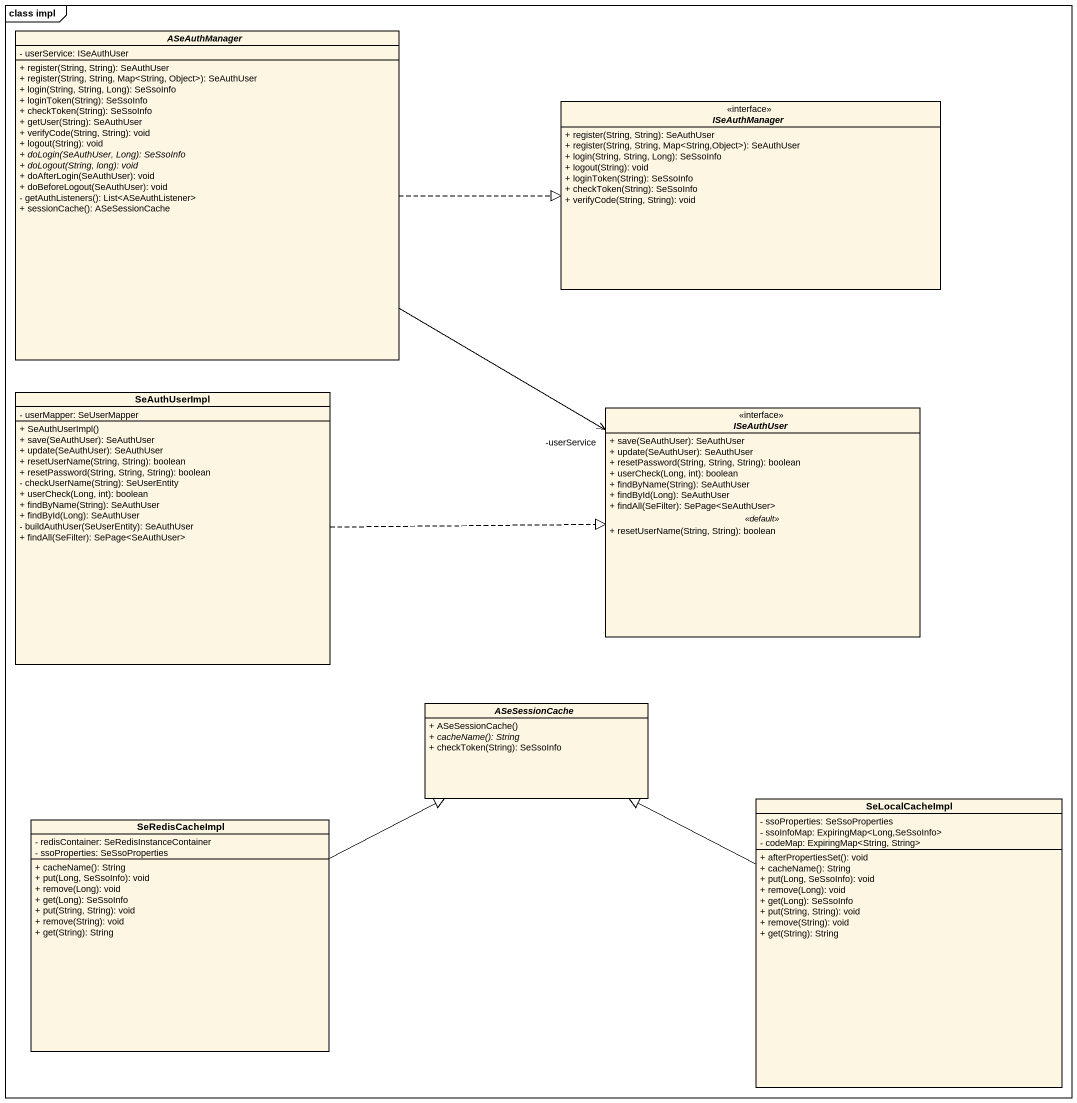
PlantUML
@startuml
mainframe class impl
hide circle
hide empty members
skinparam classAttributeIconSize 0
abstract class ASeAuthManager {
  - userService: ISeAuthUser
  + register(String, String): SeAuthUser
  + register(String, String, Map<String, Object>): SeAuthUser
  + login(String, String, Long): SeSsoInfo
  + loginToken(String): SeSsoInfo
  + checkToken(String): SeSsoInfo
  + getUser(String): SeAuthUser
  + verifyCode(String, String): void
  + logout(String): void
  {abstract} + doLogin(SeAuthUser, Long): SeSsoInfo
  {abstract} + doLogout(String, long): void
  + doAfterLogin(SeAuthUser): void
  + doBeforeLogout(SeAuthUser): void
  - getAuthListeners(): List<ASeAuthListener>
  + sessionCache(): ASeSessionCache
}
interface ISeAuthManager {
  + register(String, String): SeAuthUser
  + register(String, String, Map<String,Object>): SeAuthUser
  + login(String, String, Long): SeSsoInfo
  + logout(String): void
  + loginToken(String): SeSsoInfo
  + checkToken(String): SeSsoInfo
  + verifyCode(String, String): void
}
class SeAuthUserImpl {
  - userMapper: SeUserMapper
  + SeAuthUserImpl()
  + save(SeAuthUser): SeAuthUser
  + update(SeAuthUser): SeAuthUser
  + resetUserName(String, String): boolean
  + resetPassword(String, String, String): boolean
  - checkUserName(String): SeUserEntity
  + userCheck(Long, int): boolean
  + findByName(String): SeAuthUser
  + findById(Long): SeAuthUser
  - buildAuthUser(SeUserEntity): SeAuthUser
  + findAll(SeFilter): SePage<SeAuthUser>
}
interface ISeAuthUser {
  + save(SeAuthUser): SeAuthUser
  + update(SeAuthUser): SeAuthUser
  + resetPassword(String, String, String): boolean
  + userCheck(Long, int): boolean
  + findByName(String): SeAuthUser
  + findById(Long): SeAuthUser
  + findAll(SeFilter): SePage<SeAuthUser>
  .. <<default>> ..
  + resetUserName(String, String): boolean
}
abstract class ASeSessionCache {
  + ASeSessionCache()
  {abstract} + cacheName(): String
  + checkToken(String): SeSsoInfo
}
class SeRedisCacheImpl {
  - redisContainer: SeRedisInstanceContainer
  - ssoProperties: SeSsoProperties
  + cacheName(): String
  + put(Long, SeSsoInfo): void
  + remove(Long): void
  + get(Long): SeSsoInfo
  + put(String, String): void
  + remove(String): void
  + get(String): String
}
class SeLocalCacheImpl {
  - ssoProperties: SeSsoProperties
  - ssoInfoMap: ExpiringMap<Long,SeSsoInfo>
  - codeMap: ExpiringMap<String, String>
  + afterPropertiesSet(): void
  + cacheName(): String
  + put(Long, SeSsoInfo): void
  + remove(Long): void
  + get(Long): SeSsoInfo
  + put(String, String): void
  + remove(String): void
  + get(String): String
}
ASeAuthManager .right.|> ISeAuthManager
ASeAuthManager -right-> "-userService" ISeAuthUser
SeAuthUserImpl .right.|> ISeAuthUser
SeRedisCacheImpl -right-|> ASeSessionCache
SeLocalCacheImpl -left-|> ASeSessionCache
@enduml
